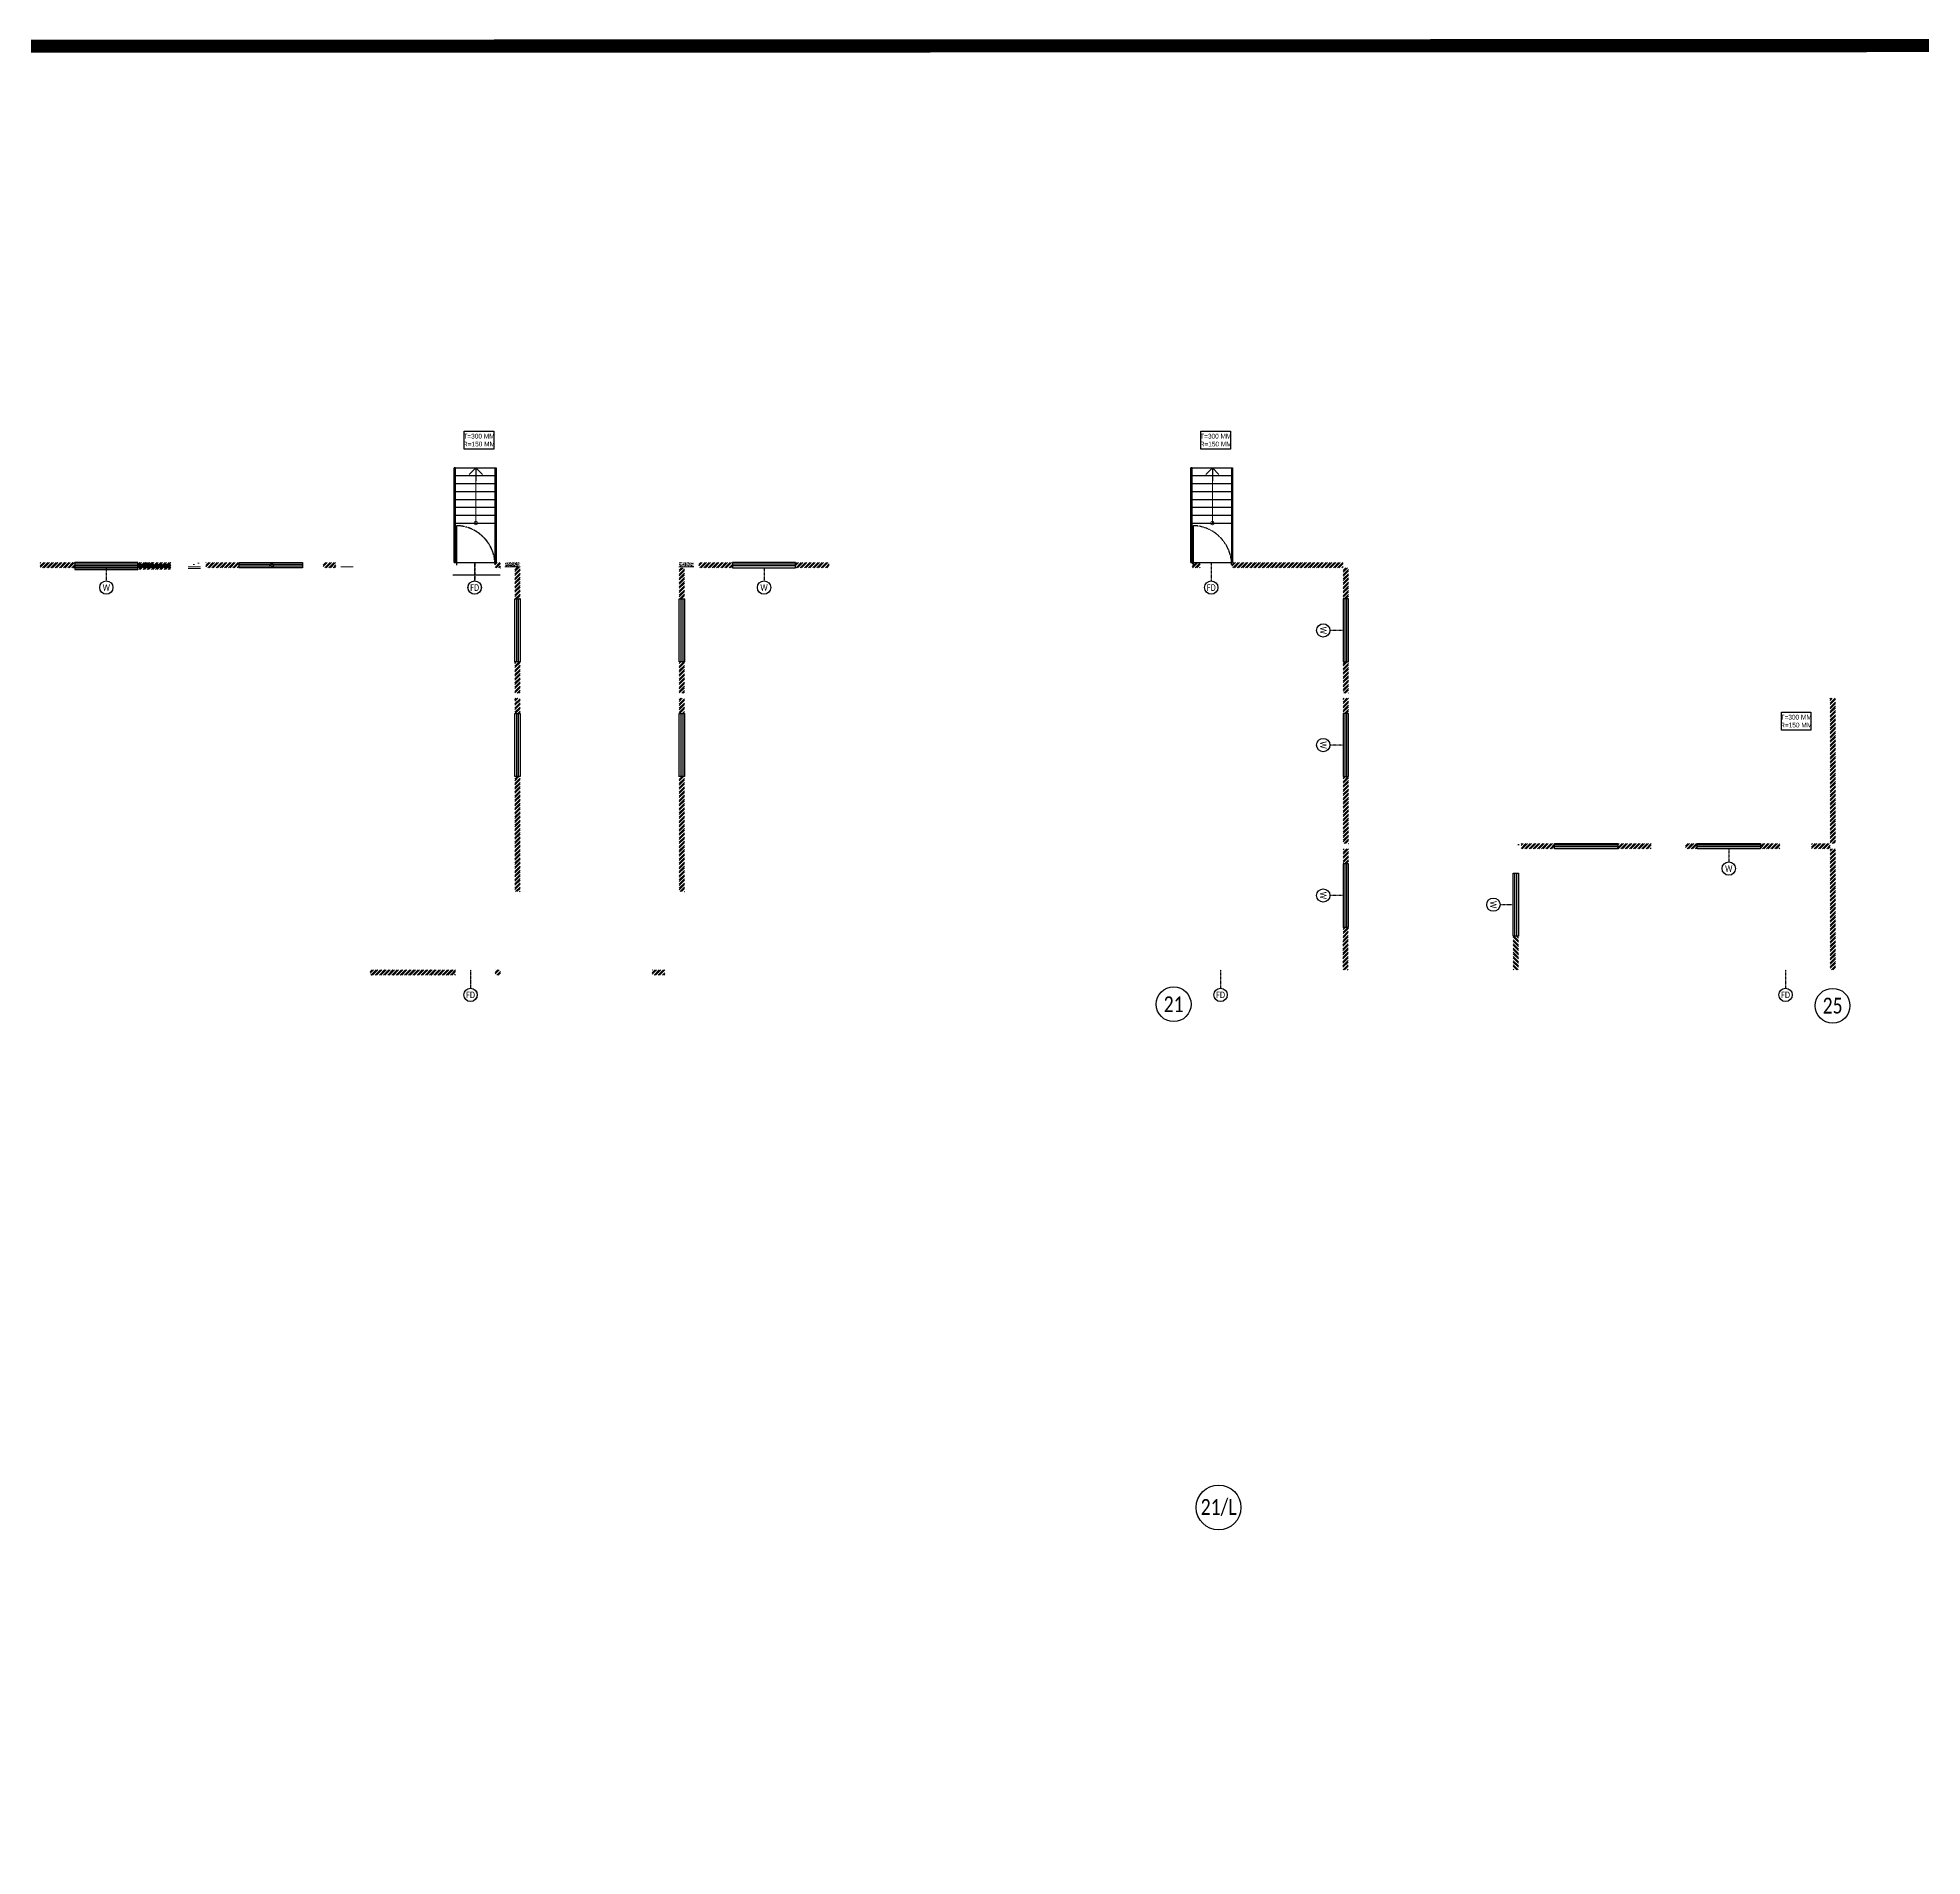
# Model space of a CAD drawing. Header units: feet. Extents: x -99009 to 3252343, y -11094690 to 9035152.
# Drawn here: x 1500097 to 1571732, y -1478993 to -1409872 of the extents above; entities that cross this region are included whole.
import ezdxf

# ---------------------------------------------------------------- set-up
doc = ezdxf.new("R2010")
doc.units = ezdxf.units.FT
doc.linetypes.add('HIDDEN', pattern=[0.375, 0.25, -0.125])
doc.linetypes.add('HIDDEN2', pattern=[0.1875, 0.125, -0.0625])
for name, color, linetype in [('DOOR', 5, 'Continuous'), ('HATCH', 252, 'Continuous'), ('TEXT DETAILS', 190, 'Continuous'), ('TEXT HEADING', 30, 'Continuous'), ('WALL DIMENSIONS', 40, 'Continuous'), ('WINDOW', 5, 'Continuous')]:
    doc.layers.add(name, color=color, linetype=linetype)
for name, color, linetype, lineweight in [('ELEVATION', 2, 'Continuous', 25), ('ELEVATION 1', 254, 'Continuous', 15), ('PLOT', 1, 'Continuous', 15)]:
    doc.layers.add(name, color=color, linetype=linetype, lineweight=lineweight)
doc.layers.add('HATCH WALL', color=7, linetype='Continuous', true_color=0x7d7d7d)
doc.styles.add('ARIAL NARROW', font='ARIALN.TTF')
doc.styles.add('CALIBRI', font='calibri.ttf', dxfattribs={"width": 0.8})
doc.dimstyles.new('MERAKI 100', dxfattribs={"dimtxt": 1250, "dimasz": 500, "dimexe": 150, "dimexo": 0, "dimgap": 0, "dimtad": 0, "dimdec": 0, "dimzin": 0, "dimdsep": 46, "dimtxsty": 'CALIBRI', "dimblk": 'OPEN90', "dimcen": 0, "dimclrd": 8, "dimclre": 8, "dimclrt": 256, "dimadec": 0, "dimazin": 0, "dimtfac": 1, "dimtdec": 0, "dimtix": 1, "dimtofl": 0, "dimtmove": 0, "dimatfit": 0, "dimldrblk": 'OPEN90', "dimfxl": 1, "dimtolj": 1, "dimtzin": 0, "dimlwd": -1, "dimlwe": -1, "dimarcsym": 1})
pattern_1 = [(45, (1417594.09, -1429818.1), (-79.54951, 79.54951), []), (45, (1417647.13, -1429818.1), (-79.54951, 79.54951), [])]
pattern_2 = [(45, (1417329.09, -1429818.1), (-79.54951, 79.54951), []), (45, (1417382.13, -1429818.1), (-79.54951, 79.54951), [])]
pattern_3 = [(45, (1417859.09, -1429818.1), (-79.54951, 79.54951), []), (45, (1417912.13, -1429818.1), (-79.54951, 79.54951), [])]
pattern_4 = [(45, (2036625.61, -1491313.71), (-79.549513, 79.549513), []), (45, (2036678.64, -1491313.71), (-79.549513, 79.549513), [])]
pattern_5 = [(45, (1417564.09, -1429818.1), (-79.54951, 79.54951), []), (45, (1417617.13, -1429818.1), (-79.54951, 79.54951), [])]
pattern_6 = [(45, (2036625.61, -1491313.71), (-79.549513, 79.549513), []), (45, (2036678.64, -1491313.71), (-79.549513, 79.549513), [])]
pattern_7 = [(45, (1417594.09, -1429818.1), (-79.54951, 79.54951), []), (45, (1417647.13, -1429818.1), (-79.54951, 79.54951), [])]
pattern_8 = [(230, (956242.8, -677062.2), (-1821.8467, 159.3909), [190.5, -2095.5]), (175, (956242.8, -677062.2), (352.4342, -1910.5685), [152.4, -1676.406]), (280.45144, (956091, -677048.9), (-1469.4125, -1751.1775), [161.9, -1780.9024]), (226.1842, (956242.8, -677570.2), (-2710.7904, 420.4233), [285.75, -3143.25]), (276.63556, (956017, -677535.2), (-2374.041, -2474.261), [242.85, -2671.356]), (171.18415, (956242.8, -677570.2), (-2374.041, -2474.261), [228.6, -2514.597]), (201, (955988.8, -677443.2), (-1516.144, 1022.652), [190.5, -2095.5]), (146, (955988.8, -677443.2), (-618.0203, -1841.8797), [152.4, -1676.4]), (251.45144, (955862.5, -677358), (-2134.1642, -819.2277), [161.9, -1780.8994]), (217.5, (956242.84, -677062.2), (-30.88603, -845.5504), [0, -1656.08, 0, -1701.8, 0, -1682.75]), (187.5, (956242.8, -677062.2), (-668.1966, -1001.80575), [0, -970.28, 0, -1617.98, 0, -641.35]), (147.5, (956809.26, -677062.2), (-1355.90595, 57.28744), [0, -635, 0, -1981.2, 0, -2628.9]), (137.5, (957063.3, -677062.2), (-1481.2918, -254.2649), [0, -825.5, 0, -1315.72, 0, -1866.9])]
pattern_9 = [(45, (1417596.51, -1429818.12), (-79.54951, 79.54951), []), (45, (1417649.54, -1429818.12), (-79.54951, 79.54951), [])]
pattern_10 = [(45, (2118602.63, -1515147.85), (-79.549513, 79.549513), []), (45, (2118655.66, -1515147.85), (-79.549513, 79.549513), [])]
pattern_11 = [(230, (956242.8, -677062.2), (-1821.8467, 159.3909), [190.5, -2095.5]), (175, (956242.8, -677062.2), (352.4342, -1910.5685), [152.4, -1676.406]), (280.45144, (956091, -677048.9), (-1469.4125, -1751.1775), [161.9, -1780.9024]), (226.1842, (956242.8, -677570.2), (-2710.7904, 420.4233), [285.75, -3143.25]), (276.63556, (956017, -677535.2), (-2374.041, -2474.261), [242.85, -2671.356]), (171.18415, (956242.8, -677570.2), (-2374.041, -2474.261), [228.6, -2514.597]), (201, (955988.8, -677443.2), (-1516.144, 1022.652), [190.5, -2095.5]), (146, (955988.8, -677443.2), (-618.0203, -1841.8797), [152.4, -1676.4]), (251.45144, (955862.5, -677358), (-2134.1642, -819.2277), [161.9, -1780.8994]), (217.5, (956242.84, -677062.2), (-30.88603, -845.5504), [0, -1656.08, 0, -1701.8, 0, -1682.75]), (187.5, (956242.8, -677062.2), (-668.1966, -1001.80575), [0, -970.28, 0, -1617.98, 0, -641.35]), (147.5, (956809.26, -677062.2), (-1355.90595, 57.28744), [0, -635, 0, -1981.2, 0, -2628.9]), (137.5, (957063.3, -677062.2), (-1481.2918, -254.2649), [0, -825.5, 0, -1315.72, 0, -1866.9])]
pattern_12 = [(270, (1502708.509, -1429885.619), (12.5, -1e-14), [])]
pattern_13 = [(45, (1417596.51, -1429818.12), (-79.54951, 79.54951), []), (45, (1417649.54, -1429818.12), (-79.54951, 79.54951), [])]
pattern_14 = [(45, (1417331.51, -1429818.12), (-79.54951, 79.54951), []), (45, (1417384.54, -1429818.12), (-79.54951, 79.54951), [])]
pattern_15 = [(45, (1417564.09, -1435536.74), (-79.54951, 79.54951), []), (45, (1417617.13, -1435536.74), (-79.54951, 79.54951), [])]

# ---------------------------------------------------------------- blocks, each defined once
blk = doc.blocks.new('_Open90')
at = {"color": 0, "linetype": 'ByBlock', "lineweight": -2}
for p, q in [((0, 0), (-1, 0)), ((-0.5, 0.5), (0, 0)), ((0, 0), (-0.5, -0.5))]:
    blk.add_line(p, q, dxfattribs=at)
blk = doc.blocks.new('FDWEST')
at = {"layer": 'TEXT DETAILS', "linetype": 'HIDDEN', "ltscale": 0.5}
blk.add_lwpolyline([(0, 200), (0, -500)], dxfattribs=at)
at = {"layer": 'TEXT DETAILS'}
blk.add_circle((0, -753), 253, dxfattribs=at)
at = {"layer": 'TEXT DETAILS', "insert": (0, -753), "char_height": 250, "width": 261.9, "attachment_point": 5, "style": 'CALIBRI'}
blk.add_mtext('FD', dxfattribs=at)
blk = doc.blocks.new('DOOR 123')
blk.add_lwpolyline([(-1381, 0), (-1381, 1500, -0.410737)], format="xyb")
at = {"linetype": 'HIDDEN2'}
blk.add_lwpolyline([(-1381, 1499, -0.404482), (69, 0)], format="xyb", dxfattribs=at)
blk = doc.blocks.new('TEXT')
at = {"layer": 'TEXT DETAILS'}
blk.add_lwpolyline([(281123, 137706), (282246, 137706), (282246, 137015), (281123, 137015)], close=True, dxfattribs=at)
at = {"layer": 'TEXT DETAILS', "insert": (281684, 137360), "char_height": 180, "width": 1127.29, "attachment_point": 5, "style": 'ARIAL NARROW'}
blk.add_mtext('T=300 MM\\PR=150 MM', dxfattribs=at)
blk = doc.blocks.new('W-1800 X 1500')
for p, q in [((223841, 228100), (221441, 228100)), ((223841, 228035), (221441, 228035))]:
    blk.add_line(p, q)
blk.add_lwpolyline([(221441, 228167), (223841, 228167), (223841, 227967), (221441, 227967)], close=True)
blk = doc.blocks.new('W-3')
for p, q in [((1200, 33), (-1200, 33)), ((1200, -33), (-1200, -33))]:
    blk.add_line(p, q)
blk.add_lwpolyline([(-1200, 100), (1200, 100), (1200, -100), (-1200, -100)], close=True)
blk = doc.blocks.new('W')
at = {"layer": 'TEXT DETAILS', "linetype": 'HIDDEN', "ltscale": 0.5}
blk.add_lwpolyline([(0, 0), (0, -500)], dxfattribs=at)
at = {"layer": 'TEXT DETAILS'}
blk.add_circle((0, -753), 253, dxfattribs=at)
at = {"layer": 'TEXT DETAILS', "insert": (0, -753), "char_height": 250, "width": 261.9, "attachment_point": 5, "style": 'CALIBRI'}
blk.add_mtext('W', dxfattribs=at)
blk = doc.blocks.new('SD')
at = {"layer": 'ELEVATION'}
for points in [[(338430, 41255), (338394, 41255), (338394, 44855), (338430, 44855)], [(339930, 43355), (339980, 43355), (339980, 44855), (339930, 44855)], [(339930, 41255), (339980, 41255), (339980, 43355), (339930, 43355)]]:
    blk.add_lwpolyline(points, close=True, dxfattribs=at)
for points in [[(339930, 44855), (338430, 44855)], [(339980, 44855), (339980, 41255)], [(339930, 43355), (338394, 43355)], [(339930, 43055), (338430, 43055)], [(339930, 42755), (338430, 42755)], [(339930, 42455), (338430, 42455)], [(339930, 42155), (338430, 42155)], [(339930, 41855), (338430, 41855)], [(339930, 41555), (338430, 41555)], [(339930, 41255), (338430, 41255)]]:
    blk.add_lwpolyline(points, dxfattribs=at)
at = {"layer": 'ELEVATION 1'}
blk.add_circle((339162, 43355), 67.1, dxfattribs=at)
at = {"rotation": 180}
blk.add_blockref('FDWEST', (339205, 45055), dxfattribs=at)
at = {"layer": 'DOOR', "rotation": 180}
blk.add_blockref('DOOR 123', (338499, 44955), dxfattribs=at)
at = {"layer": 'ELEVATION 1'}
blk.add_leader([(339162, 41255), (339162, 43355)], dimstyle='MERAKI 100', override={"dimtxt": 50, "dimasz": 500, "dimgap": 0, "dimtad": 0}, dxfattribs=at)

msp = doc.modelspace()

# ---------------------------------------------------------------- hatches: boundary and pattern name
at = {"layer": 'HATCH', "lineweight": 0}
h = msp.add_hatch(dxfattribs=at)
h.set_pattern_fill('ANSI31', color=256, scale=100, angle=225)
h.set_pattern_definition([(270, (1502706.094, -1429953.119), (12.5, -5e-15), [])])
h.paths.add_polyline_path([(1505831.09425, -1430035.61903), (1506281.09425, -1430035.61903), (1506281.09425, -1430060.61903), (1505831.09425, -1430060.61903)])
h = msp.add_hatch(dxfattribs=at)
h.set_pattern_fill('ANSI31', color=256, scale=100, angle=225)
h.set_pattern_definition(pattern_12)
h.paths.add_polyline_path([(1505833.50932, -1429968.11903), (1506283.50932, -1429968.11903), (1506283.50932, -1429993.11903), (1505833.50932, -1429993.11903)])
h = msp.add_hatch(dxfattribs=at)
h.set_pattern_fill('ANSI31', color=256, scale=100, angle=315)
h.set_pattern_definition(pattern_12)
h.paths.add_polyline_path([(1512083.50932, -1429968.11903), (1511633.50932, -1429968.11903), (1511633.50932, -1429993.11903), (1512083.50932, -1429993.11903)])
at = {"layer": 'HATCH'}
h = msp.add_hatch(dxfattribs=at)
h.set_pattern_fill('ANSI31', color=256, scale=100, angle=225)
h.set_pattern_definition([(90, (2654920.123, -1552809.33), (-12.5, 3e-16), [])])
h.paths.add_polyline_path([(1518431.09425, -1429968.09856), (1517881.09842, -1429968.09856), (1517881.09842, -1429993.09856), (1518431.09425, -1429993.09856)])
h = msp.add_hatch(dxfattribs=at)
h.set_pattern_fill('ANSI31', color=256, scale=100, angle=225)
h.set_pattern_definition([(90, (2654922.538, -1552809.351), (-12.5, 7e-15), [])])
h.paths.add_polyline_path([(1518433.50932, -1429968.11903), (1517883.51348, -1429968.11903), (1517883.51348, -1429993.11903), (1518433.50932, -1429993.11903)])
h = msp.add_hatch(dxfattribs=at)
h.set_pattern_fill('ANSI31', color=256, scale=100, angle=315)
h.set_pattern_definition([(90, (2655190.015, -1552809.33), (-12.5, 8e-16), [])])
h.paths.add_polyline_path([(1524481.09425, -1429968.09856), (1525031.09009, -1429968.09856), (1525031.09009, -1429993.09856), (1524481.09425, -1429993.09856)])
at = {"layer": 'HATCH WALL'}
h = msp.add_hatch(dxfattribs=at)
h.set_pattern_fill('ANSI32', color=256, scale=300, style=0)
h.set_pattern_definition(pattern_1)
h.paths.add_polyline_path([(1517481.09842, -1430018.09856), (1517681.09842, -1430018.09856), (1517681.09842, -1429818.09856), (1517481.09842, -1429818.09856)])
h.paths.add_polyline_path([(1500196.09009, -1430018.09856), (1501506.09425, -1430018.09856), (1501506.09425, -1429818.09856), (1500196.09009, -1429818.09856)])
h = msp.add_hatch(dxfattribs=at)
h.set_pattern_fill('ANSI32', color=256, scale=300, style=0)
h.set_pattern_definition(pattern_7)
h.paths.add_polyline_path([(1517481.09842, -1430018.09856), (1517681.09842, -1430018.09856), (1517681.09842, -1429818.09856), (1517481.09842, -1429818.09856)])
h.paths.add_polyline_path([(1500196.09009, -1430018.09856), (1501506.09425, -1430018.09856), (1501506.09425, -1429818.09856), (1500196.09009, -1429818.09856)])
h = msp.add_hatch(dxfattribs=at)
h.set_pattern_fill('ANSI32', color=256, scale=300, style=0)
h.set_pattern_definition(pattern_1)
h.paths.add_polyline_path([(1517481.09842, -1430018.09856), (1517681.09842, -1430018.09856), (1517681.09842, -1429818.09856), (1517481.09842, -1429818.09856)])
h.paths.add_polyline_path([(1500196.09009, -1430018.09856), (1501506.09425, -1430018.09856), (1501506.09425, -1429818.09856), (1500196.09009, -1429818.09856)])
h = msp.add_hatch(dxfattribs=at)
h.set_pattern_fill('ANSI32', color=256, scale=300, style=0)
h.set_pattern_definition(pattern_7)
h.paths.add_polyline_path([(1517481.09842, -1430018.09856), (1517681.09842, -1430018.09856), (1517681.09842, -1429818.09856), (1517481.09842, -1429818.09856)])
h.paths.add_polyline_path([(1500196.09009, -1430018.09856), (1501506.09425, -1430018.09856), (1501506.09425, -1429818.09856), (1500196.09009, -1429818.09856)])
h = msp.add_hatch(dxfattribs=at)
h.set_pattern_fill('ANSI32', color=256, scale=300, angle=360, style=0)
h.set_pattern_definition(pattern_9)
h.paths.add_polyline_path([(1517483.51348, -1430018.11903), (1517683.51348, -1430018.11903), (1517683.51348, -1429818.11903), (1517483.51348, -1429818.11903)])
h.paths.add_polyline_path([(1500198.50515, -1430018.11903), (1501508.50932, -1430018.11903), (1501508.50932, -1429818.11903), (1500198.50515, -1429818.11903)])
h = msp.add_hatch(dxfattribs=at)
h.set_pattern_fill('ANSI32', color=256, scale=300, angle=360, style=0)
h.set_pattern_definition(pattern_13)
h.paths.add_polyline_path([(1517483.51348, -1430018.11903), (1517683.51348, -1430018.11903), (1517683.51348, -1429818.11903), (1517483.51348, -1429818.11903)])
h.paths.add_polyline_path([(1500198.50515, -1430018.11903), (1501508.50932, -1430018.11903), (1501508.50932, -1429818.11903), (1500198.50515, -1429818.11903)])
h = msp.add_hatch(dxfattribs=at)
h.set_pattern_fill('ANSI32', color=256, scale=300, angle=360, style=0)
h.set_pattern_definition(pattern_9)
h.paths.add_polyline_path([(1517483.51348, -1430018.11903), (1517683.51348, -1430018.11903), (1517683.51348, -1429818.11903), (1517483.51348, -1429818.11903)])
h.paths.add_polyline_path([(1500198.50515, -1430018.11903), (1501508.50932, -1430018.11903), (1501508.50932, -1429818.11903), (1500198.50515, -1429818.11903)])
h = msp.add_hatch(dxfattribs=at)
h.set_pattern_fill('ANSI32', color=256, scale=300, angle=360, style=0)
h.set_pattern_definition(pattern_13)
h.paths.add_polyline_path([(1517483.51348, -1430018.11903), (1517683.51348, -1430018.11903), (1517683.51348, -1429818.11903), (1517483.51348, -1429818.11903)])
h.paths.add_polyline_path([(1500198.50515, -1430018.11903), (1501508.50932, -1430018.11903), (1501508.50932, -1429818.11903), (1500198.50515, -1429818.11903)])
h = msp.add_hatch(dxfattribs=at)
h.set_pattern_fill('ANSI32', color=256, scale=300, style=0)
h.set_pattern_definition(pattern_1)
h.paths.add_polyline_path([(1503906.09425, -1430018.09856), (1505151.09425, -1430018.09856), (1505151.09425, -1429818.09856), (1503906.09425, -1429818.09856)])
h = msp.add_hatch(dxfattribs=at)
h.set_pattern_fill('ANSI32', color=256, scale=300, angle=360, style=0)
h.set_pattern_definition(pattern_13)
h.paths.add_polyline_path([(1503908.50932, -1430018.11903), (1505153.50932, -1430018.11903), (1505153.50932, -1429818.11903), (1503908.50932, -1429818.11903)])
at = {"layer": 'HATCH WALL', "lineweight": 0}
h = msp.add_hatch(dxfattribs=at)
h.set_pattern_fill('ANSI32', color=256, scale=300, style=0)
h.set_pattern_definition([(45, (2112548.69, -1515147.83), (-79.549513, 79.549513), []), (45, (2112601.72, -1515147.83), (-79.549513, 79.549513), [])])
h.paths.add_polyline_path([(1504344.65942, -1429818.10443), (1504344.65942, -1429818.09856), (1504104.57449, -1429818.09856), (1504104.57449, -1430018.09856), (1504294.65942, -1430018.09856), (1504294.65942, -1429818.10443)])
h = msp.add_hatch(dxfattribs=at)
h.set_pattern_fill('ANSI32', color=256, scale=300, style=0)
h.set_pattern_definition([(45, (2112772.19, -1515147.83), (-79.549513, 79.549513), []), (45, (2112825.22, -1515147.83), (-79.549513, 79.549513), [])])
h.paths.add_polyline_path([(1504568.15942, -1429818.10443), (1504568.15942, -1429818.09856), (1504328.07449, -1429818.09856), (1504328.07449, -1430018.09856), (1504518.15942, -1430018.09856), (1504518.15942, -1429818.10443)])
h = msp.add_hatch(dxfattribs=at)
h.set_pattern_fill('ANSI32', color=256, scale=300, angle=360, style=0)
h.set_pattern_definition(pattern_10)
h.paths.add_polyline_path([(1507758.50932, -1430018.11903), (1506483.50932, -1430018.11903), (1506483.50932, -1429818.11903), (1507758.50932, -1429818.11903)])
h = msp.add_hatch(dxfattribs=at)
h.set_pattern_fill('ANSI32', color=256, scale=300, angle=360, style=0)
h.set_pattern_definition(pattern_10)
h.paths.add_polyline_path([(1507758.50932, -1430018.11903), (1506483.50932, -1430018.11903), (1506483.50932, -1429818.11903), (1507758.50932, -1429818.11903)])
h = msp.add_hatch(dxfattribs=at)
h.set_pattern_fill('ANSI32', color=256, scale=300, angle=360, style=0)
h.set_pattern_definition([(45, (2117345.8, -1515147.85), (-79.549513, 79.549513), []), (45, (2117398.83, -1515147.85), (-79.549513, 79.549513), [])])
h.paths.add_polyline_path([(1509141.76312, -1429818.1249), (1509141.76312, -1429818.11903), (1508901.67818, -1429818.11903), (1508901.67818, -1430018.11903), (1509091.76312, -1430018.11903), (1509091.76312, -1429818.1249)])
h = msp.add_hatch(dxfattribs=at)
h.set_pattern_fill('ANSI32', color=256, scale=300, angle=360, style=0)
h.set_pattern_definition([(45, (2119392.71, -1515147.85), (-79.549513, 79.549513), []), (45, (2119445.74, -1515147.85), (-79.549513, 79.549513), [])])
h.paths.add_polyline_path([(1511188.67919, -1429818.1249), (1511188.67919, -1429818.11903), (1510948.59425, -1429818.11903), (1510948.59425, -1430018.11903), (1511433.50932, -1430018.11903), (1511433.50932, -1429818.1249)])
at = {"layer": 'HATCH WALL'}
h = msp.add_hatch(dxfattribs=at)
h.set_pattern_fill('ANSI32', color=256, scale=300, style=0)
h.set_pattern_definition(pattern_1)
h.paths.add_polyline_path([(1525231.09009, -1430018.09856), (1526506.09425, -1430018.09856), (1526506.09425, -1429818.09856), (1525231.09009, -1429818.09856)])
h = msp.add_hatch(dxfattribs=at)
h.set_pattern_fill('ANSI32', color=256, scale=300, style=0)
h.set_pattern_definition(pattern_1)
h.paths.add_polyline_path([(1528906.09425, -1430018.09856), (1530181.09842, -1430018.09856), (1530181.09842, -1429818.09856), (1528906.09425, -1429818.09856)])
h = msp.add_hatch(dxfattribs=at)
h.set_pattern_fill('ANSI32', color=256, scale=300)
h.set_pattern_definition(pattern_6)
h.paths.add_polyline_path([(1544281.09009, -1429818.18349), (1543981.09009, -1429818.18349), (1543981.09009, -1430018.09856), (1544281.09009, -1430018.09856)])
h = msp.add_hatch(dxfattribs=at)
h.set_pattern_fill('ANSI32', color=252, scale=300)
h.set_pattern_definition(pattern_6)
h.paths.add_polyline_path([(1545481.09009, -1430018.09856), (1549716.09425, -1430018.09856), (1549716.09425, -1429818.09856), (1545481.09009, -1429818.09856)])
h = msp.add_hatch(dxfattribs=at)
h.set_pattern_fill('ANSI32', color=256, scale=300, style=0)
h.set_pattern_definition([(45, (1417594.09, -1429885.62), (-79.54951, 79.54951), []), (45, (1417647.13, -1429885.62), (-79.54951, 79.54951), [])])
h.paths.add_polyline_path([(1503906.09425, -1430085.61903), (1505151.09425, -1430085.61903), (1505151.09425, -1429885.61903), (1503906.09425, -1429885.61903)])
h = msp.add_hatch(dxfattribs=at)
h.set_pattern_fill('ANSI32', color=256, scale=300, style=0)
h.set_pattern_definition(pattern_2)
h.paths.add_polyline_path([(1518431.09432, -1431199.14516), (1518431.09425, -1429993.09856), (1518231.09425, -1429993.09856), (1518231.09432, -1431199.14516)])
h = msp.add_hatch(dxfattribs=at)
h.set_pattern_fill('ANSI32', color=256, scale=300, angle=360, style=0)
h.set_pattern_definition(pattern_14)
h.paths.add_polyline_path([(1518433.50938, -1431199.16563), (1518433.50932, -1429993.11903), (1518233.50932, -1429993.11903), (1518233.50938, -1431199.16563)])
h = msp.add_hatch(dxfattribs=at)
h.set_pattern_fill('ANSI32', color=256, scale=300, style=0)
h.set_pattern_definition(pattern_3)
h.paths.add_polyline_path([(1524681.09432, -1431199.14516), (1524681.09425, -1430018.09856), (1524481.09425, -1430018.09856), (1524481.09432, -1431199.14516)])
h = msp.add_hatch(dxfattribs=at)
h.set_pattern_fill('ANSI32', color=256, scale=300, style=0)
h.set_pattern_definition(pattern_4)
h.paths.add_polyline_path([(1549716.09419, -1431199.14516), (1549716.09425, -1430018.09856), (1549916.09425, -1430018.09856), (1549916.09419, -1431199.14516)])
h = msp.add_hatch(dxfattribs=at)
h.set_pattern_fill('ANSI32', color=256, scale=300, style=0)
h.set_pattern_definition([(45, (1417329.09, -1429818.1), (-79.54951, 79.54951), []), (45, (1417382.13, -1429818.1), (-79.54951, 79.54951), [])])
h.paths.add_polyline_path([(1518431.09432, -1434780.19176), (1518431.09425, -1433599.14516), (1518231.09425, -1433599.14516), (1518231.09432, -1434780.19176)])
h = msp.add_hatch(dxfattribs=at)
h.set_pattern_fill('ANSI32', color=256, scale=300, angle=360, style=0)
h.set_pattern_definition([(45, (1417331.51, -1429818.12), (-79.54951, 79.54951), []), (45, (1417384.54, -1429818.12), (-79.54951, 79.54951), [])])
h.paths.add_polyline_path([(1518433.50938, -1434780.21223), (1518433.50932, -1433599.16563), (1518233.50932, -1433599.16563), (1518233.50938, -1434780.21223)])
h = msp.add_hatch(dxfattribs=at)
h.set_pattern_fill('ANSI32', color=256, scale=300, angle=360, style=0)
h.set_pattern_definition(pattern_14)
h.paths.add_polyline_path([(1518433.50938, -1434780.21223), (1518433.50932, -1433599.16563), (1518233.50932, -1433599.16563), (1518233.50938, -1434780.21223)])
h = msp.add_hatch(dxfattribs=at)
h.set_pattern_fill('ANSI32', color=256, scale=300, style=0)
h.set_pattern_definition(pattern_3)
h.paths.add_polyline_path([(1524681.09432, -1434780.19176), (1524681.09425, -1433599.14516), (1524481.09425, -1433599.14516), (1524481.09432, -1434780.19176)])
h = msp.add_hatch(dxfattribs=at)
h.set_pattern_fill('ANSI32', color=256, scale=300, style=0)
h.set_pattern_definition(pattern_5)
h.paths.add_polyline_path([(1549716.09419, -1434780.19176), (1549716.09425, -1433599.14516), (1549916.09425, -1433599.14516), (1549916.09419, -1434780.19176)])
h = msp.add_hatch(dxfattribs=at)
h.set_pattern_fill('ANSI32', color=256, scale=300, style=0)
h.set_pattern_definition(pattern_2)
h.paths.add_polyline_path([(1518431.09432, -1435555.64516), (1518431.09425, -1434980.19176), (1518231.09425, -1434980.19176), (1518231.09432, -1435555.64516)])
h = msp.add_hatch(dxfattribs=at)
h.set_pattern_fill('ANSI32', color=256, scale=300, angle=360, style=0)
h.set_pattern_definition(pattern_14)
h.paths.add_polyline_path([(1518433.50938, -1435555.66563), (1518433.50932, -1434980.21223), (1518233.50932, -1434980.21223), (1518233.50938, -1435555.66563)])
h = msp.add_hatch(dxfattribs=at)
h.set_pattern_fill('ANSI32', color=256, scale=300, style=0)
h.set_pattern_definition(pattern_3)
h.paths.add_polyline_path([(1524681.09432, -1435555.64516), (1524681.09425, -1434980.19176), (1524481.09425, -1434980.19176), (1524481.09432, -1435555.64516)])
h = msp.add_hatch(dxfattribs=at)
h.set_pattern_fill('ANSI32', color=256, scale=300, style=0)
h.set_pattern_definition(pattern_5)
h.paths.add_polyline_path([(1549716.09419, -1435555.64516), (1549716.09425, -1434980.19176), (1549916.09425, -1434980.19176), (1549916.09419, -1435555.64516)])
h = msp.add_hatch(dxfattribs=at)
h.set_pattern_fill('ANSI32', color=256, scale=300, style=0)
h.set_pattern_definition([(45, (1417344.09, -1429818.1), (-79.54951, 79.54951), []), (45, (1417397.13, -1429818.1), (-79.54951, 79.54951), [])])
h.paths.add_polyline_path([(1568431.09425, -1445299.09856), (1568231.09425, -1445299.09856), (1568231.09425, -1440698.83452), (1568431.09425, -1440698.83452)])
h.paths.add_polyline_path([(1568431.09425, -1434980.19176), (1568431.09425, -1440498.83452), (1568231.09425, -1440498.83452), (1568231.09425, -1434980.19176)])
h = msp.add_hatch(dxfattribs=at)
h.set_pattern_fill('ANSI32', color=256, scale=300, style=0)
h.set_pattern_definition(pattern_2)
h.paths.add_polyline_path([(1518431.09425, -1442328.09856), (1518431.09425, -1437955.64516), (1518231.09425, -1437955.64516), (1518231.09425, -1442328.09856)])
h = msp.add_hatch(dxfattribs=at)
h.set_pattern_fill('ANSI32', color=256, scale=300, angle=360, style=0)
h.set_pattern_definition(pattern_14)
h.paths.add_polyline_path([(1518433.50932, -1442328.11903), (1518433.50932, -1437955.66563), (1518233.50932, -1437955.66563), (1518233.50932, -1442328.11903)])
h = msp.add_hatch(dxfattribs=at)
h.set_pattern_fill('ANSI32', color=256, scale=300, style=0)
h.set_pattern_definition(pattern_3)
h.paths.add_polyline_path([(1524681.09425, -1442328.09856), (1524681.09425, -1437955.64516), (1524481.09425, -1437955.64516), (1524481.09425, -1442328.09856)])
h = msp.add_hatch(dxfattribs=at)
h.set_pattern_fill('ANSI32', color=256, scale=300, style=0)
h.set_pattern_definition(pattern_5)
h.paths.add_polyline_path([(1549716.09425, -1440498.83452), (1549716.09425, -1437955.64516), (1549916.09425, -1437955.64516), (1549916.09425, -1440498.83452)])
h = msp.add_hatch(dxfattribs=at)
h.set_pattern_fill('ANSI32', color=256, scale=300, angle=270, style=0)
edge = h.paths.add_edge_path()
edge.add_line((1556181.17919, -1440499.3844), (1556181.17919, -1441624.09856))
edge.add_line((1556181.17919, -1441624.09856), (1556381.17919, -1441624.09856))
edge.add_line((1556381.17919, -1441624.09856), (1556381.17919, -1440034.09856))
edge.add_line((1556381.09425, -1440698.83452), (1556181.09425, -1440698.83452))
h = msp.add_hatch(dxfattribs=at)
h.set_pattern_fill('ANSI32', color=256, scale=300, style=0)
h.set_pattern_definition([(45, (1424159.09, -1429818.1), (-79.54951, 79.54951), []), (45, (1424212.13, -1429818.1), (-79.54951, 79.54951), [])])
h.paths.add_polyline_path([(1556481.09425, -1440698.83452), (1557756.09425, -1440698.83452), (1557756.09425, -1440498.83452), (1556481.09425, -1440498.83452)])
h = msp.add_hatch(dxfattribs=at)
h.set_pattern_fill('ANSI32', color=256, scale=300, style=0)
h.set_pattern_definition([(45, (1423833.81, -1429818.1), (-79.54951, 79.54951), []), (45, (1423886.85, -1429818.1), (-79.54951, 79.54951), [])])
h.paths.add_polyline_path([(1560145.81237, -1440698.83452), (1561431.09425, -1440698.83452), (1561431.09425, -1440498.83452), (1560145.81237, -1440498.83452)])
h = msp.add_hatch(dxfattribs=at)
h.set_pattern_fill('ANSI32', color=256, scale=300, style=0)
h.set_pattern_definition(pattern_1)
h.paths.add_polyline_path([(1562731.09425, -1440698.83452), (1563176.09425, -1440698.83452), (1563176.09425, -1440498.83452), (1562731.09425, -1440498.83452)])
h = msp.add_hatch(dxfattribs=at)
h.set_pattern_fill('ANSI32', color=256, scale=300, style=0)
h.set_pattern_definition([(45, (2034180.61, -1491313.71), (-79.549513, 79.549513), []), (45, (2034233.64, -1491313.71), (-79.549513, 79.549513), [])])
h.paths.add_polyline_path([(1565576.09425, -1440698.83452), (1566321.09425, -1440698.83452), (1566321.09425, -1440498.83452), (1565576.09425, -1440498.83452)])
h = msp.add_hatch(dxfattribs=at)
h.set_pattern_fill('ANSI32', color=256, scale=300, style=0)
h.set_pattern_definition(pattern_4)
h.paths.add_polyline_path([(1567521.09425, -1440698.83452), (1568231.09425, -1440698.83452), (1568231.09425, -1440498.83452), (1567521.09425, -1440498.83452)])
h = msp.add_hatch(dxfattribs=at)
h.set_pattern_fill('ANSI32', color=256, scale=300, style=0)
h.set_pattern_definition(pattern_15)
h.paths.add_polyline_path([(1549716.09419, -1441274.28792), (1549716.09425, -1440698.83452), (1549916.09425, -1440698.83452), (1549916.09419, -1441274.28792)])
h = msp.add_hatch(dxfattribs=at)
h.set_pattern_fill('ANSI32', color=256, scale=300, style=0)
h.set_pattern_definition(pattern_15)
h.paths.add_polyline_path([(1549706.13672, -1445299.09856), (1549716.09425, -1443674.28792), (1549916.09425, -1443674.28792), (1549906.13672, -1445299.09856)])
h = msp.add_hatch(dxfattribs=at)
h.set_pattern_fill('ANSI32', color=256, scale=300, angle=270, style=0)
h.set_pattern_definition([(315, (1567061.92, -1307712.1), (79.54951, 79.54951), []), (315, (1567061.92, -1307765.13), (79.54951, 79.54951), [])])
h.paths.add_polyline_path([(1556181.17919, -1444024.09856), (1556181.17919, -1445299.09856), (1556381.17919, -1445299.09856), (1556381.17919, -1444024.09856)])
h = msp.add_hatch(dxfattribs=at)
h.set_pattern_fill('ANSI32', color=256, scale=300, style=0)
h.set_pattern_definition([(45, (1291003.05, -1673466.42), (-79.549513, 79.549513), []), (45, (1291056.08, -1673466.42), (-79.549513, 79.549513), [])])
h.paths.add_polyline_path([(1512731.17919, -1445499.09856), (1515981.09842, -1445499.09856), (1515981.09842, -1445299.09856), (1512731.17919, -1445299.09856)])
h = msp.add_hatch(dxfattribs=at)
h.set_pattern_fill('ANSI32', color=256, scale=300, angle=360, style=0)
h.set_pattern_definition([(45, (1291005.47, -1673466.44), (-79.549513, 79.549513), []), (45, (1291058.5, -1673466.44), (-79.549513, 79.549513), [])])
h.paths.add_polyline_path([(1512733.59425, -1445499.11903), (1515983.51348, -1445499.11903), (1515983.51348, -1445299.11903), (1512733.59425, -1445299.11903)])
h = msp.add_hatch(dxfattribs=at)
h.set_pattern_fill('ANSI32', color=256, scale=300, style=0)
h.set_pattern_definition([(45, (1295784.05, -1673466.42), (-79.549513, 79.549513), []), (45, (1295837.08, -1673466.42), (-79.549513, 79.549513), [])])
h.paths.add_polyline_path([(1517481.09842, -1445499.09856), (1517687.41195, -1445499.09856), (1517687.41195, -1445299.09856), (1517481.09842, -1445299.09856)])
h = msp.add_hatch(dxfattribs=at)
h.set_pattern_fill('ANSI32', color=256, scale=300, angle=360, style=0)
h.set_pattern_definition([(45, (1295786.47, -1673466.44), (-79.549513, 79.549513), []), (45, (1295839.5, -1673466.44), (-79.549513, 79.549513), [])])
h.paths.add_polyline_path([(1517483.51348, -1445499.11903), (1517689.82701, -1445499.11903), (1517689.82701, -1445299.11903), (1517483.51348, -1445299.11903)])
h = msp.add_hatch(dxfattribs=at)
h.set_pattern_fill('ANSI32', color=252, scale=300)
h.set_pattern_definition(pattern_4)
h.paths.add_polyline_path([(1523456.09425, -1445299.09856), (1523931.00932, -1445299.09856), (1523931.00932, -1445499.09856), (1523456.09425, -1445499.09856)])
at = {"layer": 'WALL DIMENSIONS', "lineweight": 0}
h = msp.add_hatch(dxfattribs=at)
h.set_pattern_fill('AR-CONC', color=252, scale=10, angle=180)
h.set_pattern_definition(pattern_11)
edge = h.paths.add_edge_path()
edge.add_line((1505833.50932, -1429968.11903), (1506283.50932, -1429968.11903))
edge.add_line((1506283.50932, -1429968.11903), (1506283.50932, -1429818.11903))
edge.add_line((1506283.50932, -1429818.11903), (1505833.50932, -1429818.11903))
h = msp.add_hatch(dxfattribs=at)
h.set_pattern_fill('AR-CONC', color=252, scale=10, angle=180)
h.set_pattern_definition(pattern_11)
edge = h.paths.add_edge_path()
edge.add_line((1505833.50932, -1429968.11903), (1506283.50932, -1429968.11903))
edge.add_line((1506283.50932, -1429968.11903), (1506283.50932, -1429818.11903))
edge.add_line((1506283.50932, -1429818.11903), (1505833.50932, -1429818.11903))
at = {"layer": 'WALL DIMENSIONS'}
h = msp.add_hatch(dxfattribs=at)
h.set_pattern_fill('AR-CONC', color=252, scale=10, angle=180)
h.set_pattern_definition([(50, (2608393.533, -1551609.625), (71.7260183, -6.2752135), [7.5, -82.5]), (355, (2608393.53, -1551609.625), (-13.8751334, 75.2192134), [6, -66]), (100.4514445, (2608399.51, -1551610.15), (57.8508847, 68.943999), [6.374019, -70.114211]), (46.1842, (2608393.53, -1551589.625), (106.724133, -16.551928), [11.25, -123.75]), (96.635635, (2608402.43, -1551591), (93.466195, 97.41186), [9.561034, -105.171376]), (351.184164, (2608393.53, -1551589.62), (93.466195, 97.41186), [9, -99]), (21, (2608403.533, -1551594.625), (59.6907052, -40.261889), [7.5, -82.5]), (326, (2608403.53, -1551594.625), (24.331533, 72.5150045), [6, -66]), (71.451445, (2608408.51, -1551597.98), (84.0222377, 32.2531153), [6.374019, -70.114211]), (37.5, (2608393.533, -1551609.625), (1.21598553, 33.2893854), [0, -65.2, 0, -67, 0, -66.25]), (7.5, (2608393.533, -1551609.625), (26.3069537, 39.4411712), [0, -38.2, 0, -63.7, 0, -25.25]), (327.5, (2608371.233, -1551609.625), (53.3822436, -2.2554872), [0, -25, 0, -78, 0, -103.5]), (317.5, (2608361.233, -1551609.625), (58.318617, 10.0104982), [0, -32.5, 0, -51.8, 0, -73.5])])
h.paths.add_polyline_path([(1518431.09425, -1429818.09856), (1517881.09842, -1429818.09856), (1517881.09842, -1429968.09856), (1518431.09425, -1429968.09856)])
h = msp.add_hatch(dxfattribs=at)
h.set_pattern_fill('AR-CONC', color=252, scale=10, angle=180)
h.set_pattern_definition([(50, (2608395.95, -1551609.645), (71.7260183, -6.2752135), [7.5, -82.5]), (355, (2608395.95, -1551609.645), (-13.8751334, 75.2192134), [6, -66]), (100.4514445, (2608401.926, -1551610.17), (57.8508847, 68.943999), [6.374019, -70.114211]), (46.1842, (2608395.95, -1551589.645), (106.724133, -16.551928), [11.25, -123.75]), (96.635635, (2608404.84, -1551591.02), (93.466195, 97.41186), [9.561034, -105.171376]), (351.184164, (2608395.95, -1551589.65), (93.466195, 97.41186), [9, -99]), (21, (2608405.95, -1551594.645), (59.6907052, -40.261889), [7.5, -82.5]), (326, (2608405.95, -1551594.645), (24.331533, 72.5150045), [6, -66]), (71.451445, (2608410.92, -1551598), (84.0222377, 32.2531153), [6.374019, -70.114211]), (37.5, (2608395.948, -1551609.645), (1.21598553, 33.2893854), [0, -65.2, 0, -67, 0, -66.25]), (7.5, (2608395.95, -1551609.645), (26.3069537, 39.4411712), [0, -38.2, 0, -63.7, 0, -25.25]), (327.5, (2608373.648, -1551609.645), (53.3822436, -2.2554872), [0, -25, 0, -78, 0, -103.5]), (317.5, (2608363.65, -1551609.645), (58.318617, 10.0104982), [0, -32.5, 0, -51.8, 0, -73.5])])
h.paths.add_polyline_path([(1518433.50932, -1429818.11903), (1517883.51348, -1429818.11903), (1517883.51348, -1429968.11903), (1518433.50932, -1429968.11903)])
h = msp.add_hatch(dxfattribs=at)
h.set_pattern_fill('AR-CONC', color=252, scale=10)
h.set_pattern_definition([(50, (2608663.425, -1551609.625), (71.7260183, -6.2752135), [7.5, -82.5]), (355, (2608663.425, -1551609.625), (-13.8751334, 75.2192134), [6, -66]), (100.4514445, (2608669.4, -1551610.15), (57.8508847, 68.943999), [6.374019, -70.114211]), (46.1842, (2608663.425, -1551589.625), (106.724133, -16.551928), [11.25, -123.75]), (96.635635, (2608672.32, -1551591), (93.466195, 97.41186), [9.561034, -105.171376]), (351.184164, (2608663.43, -1551589.62), (93.466195, 97.41186), [9, -99]), (21, (2608673.425, -1551594.625), (59.6907052, -40.261889), [7.5, -82.5]), (326, (2608673.425, -1551594.625), (24.331533, 72.5150045), [6, -66]), (71.451445, (2608678.4, -1551597.98), (84.0222377, 32.2531153), [6.374019, -70.114211]), (37.5, (2608663.425, -1551609.625), (1.21598553, 33.2893854), [0, -65.2, 0, -67, 0, -66.25]), (7.5, (2608663.425, -1551609.625), (26.3069537, 39.4411712), [0, -38.2, 0, -63.7, 0, -25.25]), (327.5, (2608641.125, -1551609.625), (53.3822436, -2.2554872), [0, -25, 0, -78, 0, -103.5]), (317.5, (2608631.125, -1551609.625), (58.318617, 10.0104982), [0, -32.5, 0, -51.8, 0, -73.5])])
h.paths.add_polyline_path([(1524481.09425, -1429818.09856), (1525031.09009, -1429818.09856), (1525031.09009, -1429968.09856), (1524481.09425, -1429968.09856)])
at = {"layer": 'WALL DIMENSIONS', "lineweight": 0}
h = msp.add_hatch(dxfattribs=at)
h.set_pattern_fill('AR-CONC', color=252, scale=10, angle=180)
h.set_pattern_definition(pattern_8)
edge = h.paths.add_edge_path()
edge.add_line((1505831.09425, -1430035.61903), (1506281.09425, -1430035.61903))
edge.add_line((1506281.09425, -1430035.61903), (1506281.09425, -1429885.61903))
edge.add_line((1506281.09425, -1429885.61903), (1505831.09425, -1429885.61903))
h = msp.add_hatch(dxfattribs=at)
h.set_pattern_fill('AR-CONC', color=252, scale=10, angle=180)
h.set_pattern_definition(pattern_8)
edge = h.paths.add_edge_path()
edge.add_line((1505831.09425, -1430035.61903), (1506281.09425, -1430035.61903))
edge.add_line((1506281.09425, -1430035.61903), (1506281.09425, -1429885.61903))
edge.add_line((1506281.09425, -1429885.61903), (1505831.09425, -1429885.61903))

# ---------------------------------------------------------------- linework, layer by layer
at = {"layer": 'PLOT', "const_width": 500}
msp.add_lwpolyline([(1385552.03095, -1410237.9506), (1709868.29656, -1410122.49889), (1709898.29337, -1594953.12954), (1385552.03095, -1595214.29738), (1385552.03095, -1410237.9506)], dxfattribs=at)
at = {"layer": 'TEXT HEADING'}
for centre, radius in [((1543275.66234, -1446609.3712), 660.4), ((1568323.3072, -1446664.26707), 660.4), ((1544983.86869, -1465735.56507), 851.28098)]:
    msp.add_circle(centre, radius, dxfattribs=at)
at = {"layer": 'WINDOW'}
for p, q in [((1517677.71405, -1430297.68974), (1515877.71405, -1430297.68974)), ((1517680.12912, -1430297.71021), (1515880.12912, -1430297.71021))]:
    msp.add_line(p, q, dxfattribs=at)

# ---------------------------------------------------------------- block references
for name, p in [('TEXT', (1235187.22199, -1562527.78682)), ('TEXT', (1263191.05601, -1562527.74996)), ('W', (1502706.09425, -1430018.09856)), ('W', (1502706.09425, -1430018.09856)), ('W', (1527706.09425, -1430018.09856)), ('TEXT', (1285253.80178, -1573208.48592)), ('W', (1564376.09425, -1440698.83452)), ('FDWEST', (1516547.64064, -1445499.06169)), ('FDWEST', (1516550.05571, -1445499.08217)), ('FDWEST', (1545058.92618, -1445499.06169)), ('FDWEST', (1566534.30388, -1445499.06169))]:
    msp.add_blockref(name, p)
for p, rotation in [((1549716.09425, -1432399.14516), 270), ((1549716.09425, -1436755.64516), 270), ((1549716.09425, -1442474.28792), 270), ((1556181.17919, -1442824.09856), 269.9999999999665)]:
    msp.add_blockref('W', p, dxfattribs=dict(rotation=rotation))
at = {"layer": 'HATCH', "rotation": 180}
for p in [(1855910.95813, -1384963.52143), (1855913.37319, -1384963.54191), (1883910.94981, -1384963.5583)]:
    msp.add_blockref('SD', p, dxfattribs=at)
at = {"layer": 'WINDOW', "xscale": -1}
for name, p, rotation in [('W-3', (1502706.09425, -1429918.09856), 180), ('W-3', (1502708.50932, -1429918.11903), 180), ('W-3', (1527706.09425, -1429918.09856), 180), ('W-3', (1502706.09425, -1429985.61903), 180), ('W-1800 X 1500', (1321748.77583, -1655039.68895), 270), ('W-1800 X 1500', (1321748.77583, -1659396.18895), 270), ('W-1800 X 1500', (1321748.77583, -1665114.83171), 270)]:
    msp.add_blockref(name, p, dxfattribs=dict(at, rotation=rotation))
at = {"layer": 'WINDOW', "lineweight": 0, "rotation": 179.9999999999999}
msp.add_blockref('W-3', (1508958.50932, -1429918.11903), dxfattribs=at)
at = {"layer": 'WINDOW'}
for name, p, rotation in [('W-1800 X 1500', (1746398.41268, -1655039.68895), 90), ('W-1800 X 1500', (1746400.82774, -1655039.70942), 90), ('W-1800 X 1500', (1752648.41268, -1655039.68895), 90), ('W-1800 X 1500', (1746398.41268, -1659396.18895), 90.00000000000001), ('W-1800 X 1500', (1746400.82774, -1659396.20942), 90), ('W-1800 X 1500', (1752648.41268, -1659396.18895), 90), ('W-3', (1556281.17919, -1442824.09856), 269.9999999999665)]:
    msp.add_blockref(name, p, dxfattribs=dict(at, rotation=rotation))
for p in [(1558956.09425, -1440598.83452), (1564376.09425, -1440598.83452)]:
    msp.add_blockref('W-3', p, dxfattribs=at)

# ---------------------------------------------------------------- texts
at = {"layer": 'TEXT HEADING', "char_height": 600, "width": 967.4794763, "attachment_point": 5, "style": 'CALIBRI'}
for s, insert in [('{21}', (1543275.66234, -1446609.3712)), ('25', (1568323.3072, -1446664.26707)), ('{21/L}', (1544983.86869, -1465735.56507))]:
    msp.add_mtext(s, dxfattribs=dict(at, insert=insert))

doc.saveas('drawing.dxf')
